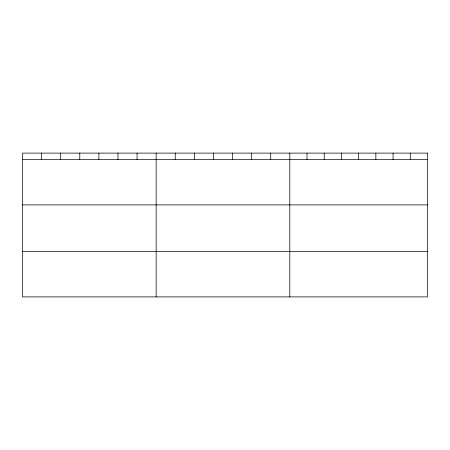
<?xml version="1.0" encoding="UTF-8"?>
<svg xmlns="http://www.w3.org/2000/svg" width="450" height="450" viewBox="0 0 450 450"><rect width="100%" height="100%" fill="white"/><g stroke="black" fill="none" stroke-linecap="round" stroke-linejoin="round"><path stroke-width="0.67" d="M22.5 159.598L427.5 159.598M22.5 204.907L427.5 204.907M22.5 251.589L427.5 251.589M410.287 153.101L410.287 159.598M393.075 153.101L393.075 159.598M375.863 153.101L375.863 159.598M358.65 153.101L358.65 159.598M341.438 153.101L341.438 159.598M324.225 153.101L324.225 159.598M307.012 153.101L307.012 159.598M289.8 153.101L289.8 296.899M270.709 153.101L270.709 159.598M251.612 153.101L251.612 159.598M232.521 153.101L232.521 159.598M213.429 153.101L213.429 159.598M194.338 153.101L194.338 159.598M175.241 153.101L175.241 159.598M156.15 153.101L156.15 296.899M137.059 153.101L137.059 159.598M117.962 153.101L117.962 159.598M98.871 153.101L98.871 159.598M79.779 153.101L79.779 159.598M60.688 153.101L60.688 159.598M41.591 153.101L41.591 159.598M427.5 153.101L22.5 153.101L22.5 296.899L427.5 296.899L427.5 153.101"/></g></svg>
